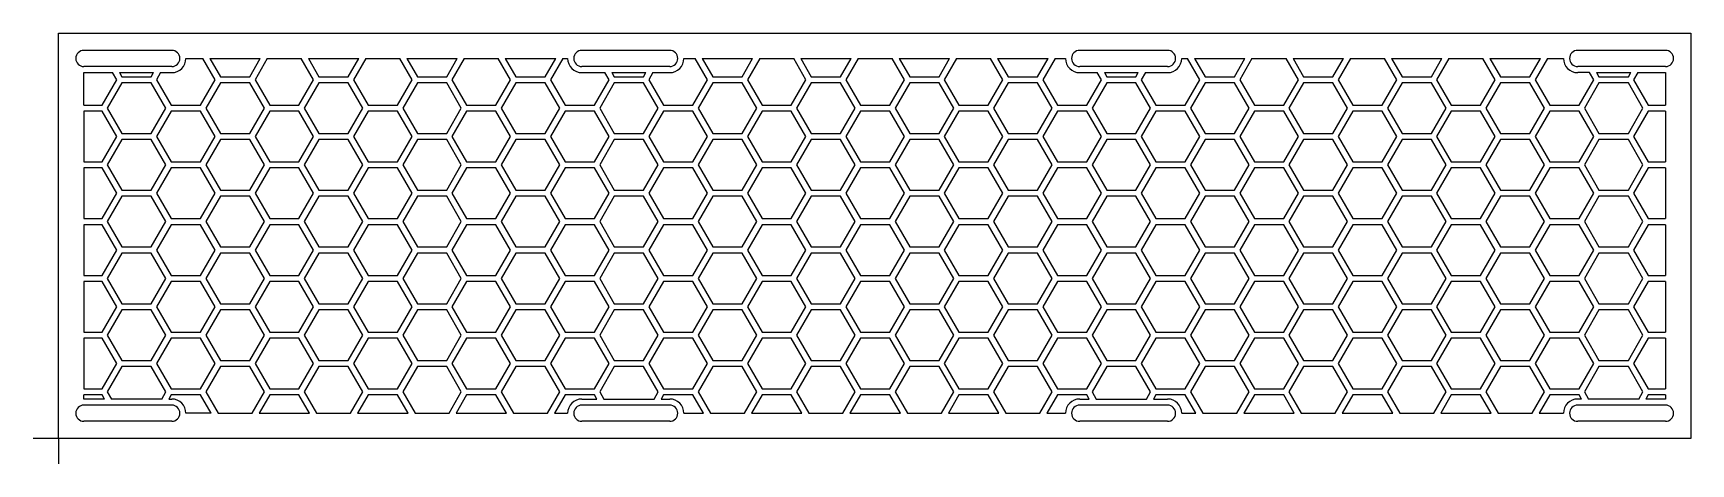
# Model space of a CAD drawing. Header units: millimetres. Extents: x -5 to 322, y -5 to 80.
import ezdxf

# ---------------------------------------------------------------- set-up
doc = ezdxf.new("R2010")
doc.units = ezdxf.units.MM
doc.header["$MEASUREMENT"] = 0
doc.layers.add('bottom', color=30, linetype='Continuous')

msp = doc.modelspace()

# ---------------------------------------------------------------- linework, layer by layer
for p, q in [((0, 80), (321.58, 80)), ((0, 0), (0, 80)), ((321.58, 80), (321.58, 0)), ((22.3, 76.6), (5, 76.6)), ((120.4, 76.6), (103.1, 76.6)), ((218.48, 76.6), (201.18, 76.6)), ((316.58, 76.6), (299.28, 76.6)), ((22.3, 73.4), (5, 73.4)), ((120.4, 73.4), (103.1, 73.4)), ((218.48, 73.4), (201.18, 73.4)), ((316.58, 73.4), (299.28, 73.4)), ((22.3, 6.6), (5, 6.6)), ((120.4, 6.6), (103.1, 6.6)), ((218.48, 6.6), (201.18, 6.6)), ((316.58, 6.6), (299.28, 6.6)), ((22.3, 3.4), (5, 3.4)), ((120.4, 3.4), (103.1, 3.4)), ((218.48, 3.4), (201.18, 3.4)), ((316.58, 3.4), (299.28, 3.4)), ((321.58, 0), (0, 0))]:
    msp.add_line(p, q)
for centre, start, end in [((5, 75), 90, 270), ((22.3, 75), 270, 90), ((103.1, 75), 90, 270), ((120.4, 75), 270, 90), ((201.18, 75), 90, 270), ((218.48, 75), 270, 90), ((299.28, 75), 90, 270), ((316.58, 75), 270, 90), ((5, 5), 90, 270), ((22.3, 5), 270, 90), ((103.1, 5), 90, 270), ((120.4, 5), 270, 90), ((201.18, 5), 90, 270), ((218.48, 5), 270, 90), ((299.28, 5), 90, 270), ((316.58, 5), 270, 90)]:
    msp.add_arc(centre, 1.6, start, end)
at = {"layer": 'bottom'}
for p, q in [((5, 65.8), (5, 72.2)), ((5, 72.2), (10.65, 72.2)), ((12.04, 72.2), (18.73, 72.2)), ((20.12, 72.2), (22.3, 72.2)), ((25.1, 75), (28.43, 75)), ((29.82, 75), (39.75, 75)), ((41.13, 75), (47.83, 75)), ((49.22, 75), (59.15, 75)), ((60.53, 75), (67.23, 75)), ((68.62, 75), (78.55, 75)), ((79.93, 75), (86.63, 75)), ((88.01, 75), (97.95, 75)), ((99.33, 75), (100.3, 75)), ((103.1, 72.2), (107.64, 72.2)), ((109.03, 72.2), (115.73, 72.2)), ((117.11, 72.2), (120.4, 72.2)), ((123.2, 75), (125.43, 75)), ((126.81, 75), (136.74, 75)), ((138.13, 75), (144.83, 75)), ((146.21, 75), (156.14, 75)), ((157.53, 75), (164.23, 75)), ((165.61, 75), (175.54, 75)), ((176.93, 75), (183.62, 75)), ((185.01, 75), (194.94, 75)), ((196.33, 75), (198.38, 75)), ((201.18, 72.2), (204.64, 72.2)), ((206.03, 72.2), (212.72, 72.2)), ((214.11, 72.2), (218.48, 72.2)), ((221.28, 75), (222.42, 75)), ((223.81, 75), (233.74, 75)), ((235.12, 75), (241.82, 75)), ((243.21, 75), (253.14, 75)), ((254.52, 75), (261.22, 75)), ((262.61, 75), (272.54, 75)), ((273.92, 75), (280.62, 75)), ((282, 75), (291.93, 75)), ((293.32, 75), (296.48, 75)), ((301.63, 72.2), (299.28, 72.2)), ((303.02, 72.2), (309.72, 72.2)), ((311.1, 72.2), (316.58, 72.2)), ((316.58, 72.2), (316.58, 65.8)), ((5, 64.6), (5, 54.6)), ((316.58, 64.6), (316.58, 54.6)), ((5, 53.4), (5, 43.4)), ((316.58, 53.4), (316.58, 43.4)), ((5, 42.2), (5, 32.2)), ((316.58, 42.2), (316.58, 32.2)), ((5, 31), (5, 21)), ((316.58, 31), (316.58, 21)), ((5, 19.8), (5, 9.8)), ((316.58, 19.8), (316.58, 9.8)), ((5, 7.8), (5, 8.6)), ((9.03, 7.8), (5, 7.8)), ((20.35, 7.8), (10.42, 7.8)), ((21.74, 7.8), (22.3, 7.8)), ((103.1, 7.8), (106.03, 7.8)), ((107.41, 7.8), (117.34, 7.8)), ((118.73, 7.8), (120.4, 7.8)), ((201.18, 7.8), (203.02, 7.8)), ((204.41, 7.8), (214.34, 7.8)), ((215.72, 7.8), (218.48, 7.8)), ((300.02, 7.8), (299.28, 7.8)), ((311.33, 7.8), (301.4, 7.8)), ((316.58, 7.8), (312.72, 7.8)), ((316.58, 8.6), (316.58, 7.8)), ((30.05, 5), (25.1, 5)), ((31.43, 5), (38.13, 5)), ((39.52, 5), (49.45, 5)), ((50.83, 5), (57.53, 5)), ((58.92, 5), (68.85, 5)), ((70.23, 5), (76.93, 5)), ((78.32, 5), (88.25, 5)), ((89.63, 5), (96.33, 5)), ((97.71, 5), (100.3, 5)), ((123.2, 5), (127.04, 5)), ((128.43, 5), (135.13, 5)), ((136.51, 5), (146.44, 5)), ((147.83, 5), (154.53, 5)), ((155.91, 5), (165.84, 5)), ((167.23, 5), (173.92, 5)), ((175.31, 5), (185.24, 5)), ((186.63, 5), (193.32, 5)), ((194.71, 5), (198.38, 5)), ((221.28, 5), (224.04, 5)), ((225.42, 5), (232.12, 5)), ((233.51, 5), (243.44, 5)), ((244.82, 5), (251.52, 5)), ((252.91, 5), (262.84, 5)), ((264.22, 5), (270.92, 5)), ((272.31, 5), (282.24, 5)), ((283.62, 5), (290.32, 5)), ((291.7, 5), (296.48, 5)), ((0, 0), (-5, 0)), ((0, 0), (0, -5))]:
    msp.add_line(p, q, dxfattribs=at)
for points in [[(5, 65.8), (8.57, 65.8), (11.46, 70.8), (10.65, 72.2)], [(12.04, 72.2), (12.5, 71.4), (18.27, 71.4), (18.73, 72.2)], [(20.12, 72.2), (19.31, 70.8), (22.2, 65.8), (27.97, 65.8), (30.86, 70.8), (28.43, 75)], [(29.82, 75), (31.9, 71.4), (37.67, 71.4), (39.75, 75)], [(41.13, 75), (38.71, 70.8), (41.6, 65.8), (47.37, 65.8), (50.26, 70.8), (47.83, 75)], [(49.22, 75), (51.3, 71.4), (57.07, 71.4), (59.15, 75)], [(60.53, 75), (58.11, 70.8), (60.99, 65.8), (66.77, 65.8), (69.66, 70.8), (67.23, 75)], [(68.62, 75), (70.69, 71.4), (76.47, 71.4), (78.55, 75)], [(79.93, 75), (77.51, 70.8), (80.39, 65.8), (86.17, 65.8), (89.05, 70.8), (86.63, 75)], [(88.01, 75), (90.09, 71.4), (95.87, 71.4), (97.95, 75)], [(99.33, 75), (96.91, 70.8), (99.79, 65.8), (105.57, 65.8), (108.45, 70.8), (107.64, 72.2)], [(109.03, 72.2), (109.49, 71.4), (115.27, 71.4), (115.73, 72.2)], [(117.11, 72.2), (116.31, 70.8), (119.19, 65.8), (124.97, 65.8), (127.85, 70.8), (125.43, 75)], [(126.81, 75), (128.89, 71.4), (134.66, 71.4), (136.74, 75)], [(138.13, 75), (135.7, 70.8), (138.59, 65.8), (144.36, 65.8), (147.25, 70.8), (144.83, 75)], [(146.21, 75), (148.29, 71.4), (154.06, 71.4), (156.14, 75)], [(157.53, 75), (155.1, 70.8), (157.99, 65.8), (163.76, 65.8), (166.65, 70.8), (164.23, 75)], [(165.61, 75), (167.69, 71.4), (173.46, 71.4), (175.54, 75)], [(176.93, 75), (174.5, 70.8), (177.39, 65.8), (183.16, 65.8), (186.05, 70.8), (183.62, 75)], [(185.01, 75), (187.09, 71.4), (192.86, 71.4), (194.94, 75)], [(196.33, 75), (193.9, 70.8), (196.79, 65.8), (202.56, 65.8), (205.45, 70.8), (204.64, 72.2)], [(206.03, 72.2), (206.49, 71.4), (212.26, 71.4), (212.72, 72.2)], [(214.11, 72.2), (213.3, 70.8), (216.19, 65.8), (221.96, 65.8), (224.85, 70.8), (222.42, 75)], [(223.81, 75), (225.89, 71.4), (231.66, 71.4), (233.74, 75)], [(235.12, 75), (232.7, 70.8), (235.59, 65.8), (241.36, 65.8), (244.25, 70.8), (241.82, 75)], [(243.21, 75), (245.29, 71.4), (251.06, 71.4), (253.14, 75)], [(254.52, 75), (252.1, 70.8), (254.98, 65.8), (260.76, 65.8), (263.64, 70.8), (261.22, 75)], [(262.61, 75), (264.68, 71.4), (270.46, 71.4), (272.54, 75)], [(273.92, 75), (271.5, 70.8), (274.38, 65.8), (280.16, 65.8), (283.04, 70.8), (280.62, 75)], [(282, 75), (284.08, 71.4), (289.86, 71.4), (291.93, 75)], [(293.32, 75), (290.9, 70.8), (293.78, 65.8), (299.56, 65.8), (302.44, 70.8), (301.63, 72.2)], [(303.02, 72.2), (303.48, 71.4), (309.26, 71.4), (309.72, 72.2)], [(311.1, 72.2), (310.29, 70.8), (313.18, 65.8), (316.58, 65.8)], [(5, 54.6), (8.57, 54.6), (11.46, 59.6), (8.57, 64.6), (5, 64.6)], [(313.18, 64.6), (310.29, 59.6), (313.18, 54.6), (316.58, 54.6)], [(316.58, 64.6), (313.18, 64.6)], [(5, 43.4), (8.57, 43.4), (11.46, 48.4), (8.57, 53.4), (5, 53.4)], [(313.18, 53.4), (310.29, 48.4), (313.18, 43.4), (316.58, 43.4)], [(316.58, 53.4), (313.18, 53.4)], [(5, 32.2), (8.57, 32.2), (11.46, 37.2), (8.57, 42.2), (5, 42.2)], [(313.18, 42.2), (310.29, 37.2), (313.18, 32.2), (316.58, 32.2)], [(316.58, 42.2), (313.18, 42.2)], [(5, 21), (8.57, 21), (11.46, 26), (8.57, 31), (5, 31)], [(313.18, 31), (310.29, 26), (313.18, 21), (316.58, 21)], [(316.58, 31), (313.18, 31)], [(5, 9.8), (8.57, 9.8), (11.46, 14.8), (8.57, 19.8), (5, 19.8)], [(313.18, 19.8), (310.29, 14.8), (313.18, 9.8), (316.58, 9.8)], [(316.58, 19.8), (313.18, 19.8)], [(12.5, 14.2), (9.61, 9.2), (10.42, 7.8)], [(20.35, 7.8), (21.16, 9.2), (18.27, 14.2), (12.5, 14.2)], [(31.9, 14.2), (29.01, 9.2), (31.43, 5)], [(38.13, 5), (40.56, 9.2), (37.67, 14.2), (31.9, 14.2)], [(51.3, 14.2), (48.41, 9.2), (50.83, 5)], [(57.53, 5), (59.96, 9.2), (57.07, 14.2), (51.3, 14.2)], [(70.69, 14.2), (67.81, 9.2), (70.23, 5)], [(76.93, 5), (79.35, 9.2), (76.47, 14.2), (70.69, 14.2)], [(90.09, 14.2), (87.21, 9.2), (89.63, 5)], [(96.33, 5), (98.75, 9.2), (95.87, 14.2), (90.09, 14.2)], [(109.49, 14.2), (106.61, 9.2), (107.41, 7.8)], [(117.34, 7.8), (118.15, 9.2), (115.27, 14.2), (109.49, 14.2)], [(128.89, 14.2), (126, 9.2), (128.43, 5)], [(135.13, 5), (137.55, 9.2), (134.66, 14.2), (128.89, 14.2)], [(148.29, 14.2), (145.4, 9.2), (147.83, 5)], [(154.53, 5), (156.95, 9.2), (154.06, 14.2), (148.29, 14.2)], [(167.69, 14.2), (164.8, 9.2), (167.23, 5)], [(173.92, 5), (176.35, 9.2), (173.46, 14.2), (167.69, 14.2)], [(187.09, 14.2), (184.2, 9.2), (186.63, 5)], [(193.32, 5), (195.75, 9.2), (192.86, 14.2), (187.09, 14.2)], [(206.49, 14.2), (203.6, 9.2), (204.41, 7.8)], [(214.34, 7.8), (215.15, 9.2), (212.26, 14.2), (206.49, 14.2)], [(225.89, 14.2), (223, 9.2), (225.42, 5)], [(232.12, 5), (234.55, 9.2), (231.66, 14.2), (225.89, 14.2)], [(245.29, 14.2), (242.4, 9.2), (244.82, 5)], [(251.52, 5), (253.95, 9.2), (251.06, 14.2), (245.29, 14.2)], [(264.68, 14.2), (261.8, 9.2), (264.22, 5)], [(270.92, 5), (273.34, 9.2), (270.46, 14.2), (264.68, 14.2)], [(284.08, 14.2), (281.2, 9.2), (283.62, 5)], [(290.32, 5), (292.74, 9.2), (289.86, 14.2), (284.08, 14.2)], [(303.48, 14.2), (300.6, 9.2), (301.4, 7.8)], [(311.33, 7.8), (312.14, 9.2), (309.26, 14.2), (303.48, 14.2)], [(9.03, 7.8), (8.57, 8.6), (5, 8.6)], [(22.2, 8.6), (21.74, 7.8)], [(30.05, 5), (27.97, 8.6), (22.2, 8.6)], [(41.6, 8.6), (39.52, 5)], [(49.45, 5), (47.37, 8.6), (41.6, 8.6)], [(60.99, 8.6), (58.92, 5)], [(68.85, 5), (66.77, 8.6), (60.99, 8.6)], [(80.39, 8.6), (78.32, 5)], [(88.25, 5), (86.17, 8.6), (80.39, 8.6)], [(99.79, 8.6), (97.71, 5)], [(106.03, 7.8), (105.57, 8.6), (99.79, 8.6)], [(119.19, 8.6), (118.73, 7.8)], [(127.04, 5), (124.97, 8.6), (119.19, 8.6)], [(138.59, 8.6), (136.51, 5)], [(146.44, 5), (144.36, 8.6), (138.59, 8.6)], [(157.99, 8.6), (155.91, 5)], [(165.84, 5), (163.76, 8.6), (157.99, 8.6)], [(177.39, 8.6), (175.31, 5)], [(185.24, 5), (183.16, 8.6), (177.39, 8.6)], [(196.79, 8.6), (194.71, 5)], [(203.02, 7.8), (202.56, 8.6), (196.79, 8.6)], [(216.19, 8.6), (215.72, 7.8)], [(224.04, 5), (221.96, 8.6), (216.19, 8.6)], [(235.59, 8.6), (233.51, 5)], [(243.44, 5), (241.36, 8.6), (235.59, 8.6)], [(254.98, 8.6), (252.91, 5)], [(262.84, 5), (260.76, 8.6), (254.98, 8.6)], [(274.38, 8.6), (272.31, 5)], [(282.24, 5), (280.16, 8.6), (274.38, 8.6)], [(293.78, 8.6), (291.7, 5)], [(300.02, 7.8), (299.56, 8.6), (293.78, 8.6)], [(313.18, 8.6), (312.72, 7.8)], [(316.58, 8.6), (313.18, 8.6)]]:
    msp.add_lwpolyline(points, dxfattribs=at)
for points in [[(12.5, 70.2), (9.61, 65.2), (12.5, 60.2), (18.27, 60.2), (21.16, 65.2), (18.27, 70.2)], [(31.9, 70.2), (29.01, 65.2), (31.9, 60.2), (37.67, 60.2), (40.56, 65.2), (37.67, 70.2)], [(51.3, 70.2), (48.41, 65.2), (51.3, 60.2), (57.07, 60.2), (59.96, 65.2), (57.07, 70.2)], [(70.69, 70.2), (67.81, 65.2), (70.69, 60.2), (76.47, 60.2), (79.35, 65.2), (76.47, 70.2)], [(90.09, 70.2), (87.21, 65.2), (90.09, 60.2), (95.87, 60.2), (98.75, 65.2), (95.87, 70.2)], [(109.49, 70.2), (106.61, 65.2), (109.49, 60.2), (115.27, 60.2), (118.15, 65.2), (115.27, 70.2)], [(128.89, 70.2), (126, 65.2), (128.89, 60.2), (134.66, 60.2), (137.55, 65.2), (134.66, 70.2)], [(148.29, 70.2), (145.4, 65.2), (148.29, 60.2), (154.06, 60.2), (156.95, 65.2), (154.06, 70.2)], [(167.69, 70.2), (164.8, 65.2), (167.69, 60.2), (173.46, 60.2), (176.35, 65.2), (173.46, 70.2)], [(187.09, 70.2), (184.2, 65.2), (187.09, 60.2), (192.86, 60.2), (195.75, 65.2), (192.86, 70.2)], [(206.49, 70.2), (203.6, 65.2), (206.49, 60.2), (212.26, 60.2), (215.15, 65.2), (212.26, 70.2)], [(225.89, 70.2), (223, 65.2), (225.89, 60.2), (231.66, 60.2), (234.55, 65.2), (231.66, 70.2)], [(245.29, 70.2), (242.4, 65.2), (245.29, 60.2), (251.06, 60.2), (253.95, 65.2), (251.06, 70.2)], [(264.68, 70.2), (261.8, 65.2), (264.68, 60.2), (270.46, 60.2), (273.34, 65.2), (270.46, 70.2)], [(284.08, 70.2), (281.2, 65.2), (284.08, 60.2), (289.86, 60.2), (292.74, 65.2), (289.86, 70.2)], [(303.48, 70.2), (300.6, 65.2), (303.48, 60.2), (309.26, 60.2), (312.14, 65.2), (309.26, 70.2)], [(22.2, 64.6), (19.31, 59.6), (22.2, 54.6), (27.97, 54.6), (30.86, 59.6), (27.97, 64.6)], [(41.6, 64.6), (38.71, 59.6), (41.6, 54.6), (47.37, 54.6), (50.26, 59.6), (47.37, 64.6)], [(60.99, 64.6), (58.11, 59.6), (60.99, 54.6), (66.77, 54.6), (69.66, 59.6), (66.77, 64.6)], [(80.39, 64.6), (77.51, 59.6), (80.39, 54.6), (86.17, 54.6), (89.05, 59.6), (86.17, 64.6)], [(99.79, 64.6), (96.91, 59.6), (99.79, 54.6), (105.57, 54.6), (108.45, 59.6), (105.57, 64.6)], [(119.19, 64.6), (116.31, 59.6), (119.19, 54.6), (124.97, 54.6), (127.85, 59.6), (124.97, 64.6)], [(138.59, 64.6), (135.7, 59.6), (138.59, 54.6), (144.36, 54.6), (147.25, 59.6), (144.36, 64.6)], [(157.99, 64.6), (155.1, 59.6), (157.99, 54.6), (163.76, 54.6), (166.65, 59.6), (163.76, 64.6)], [(177.39, 64.6), (174.5, 59.6), (177.39, 54.6), (183.16, 54.6), (186.05, 59.6), (183.16, 64.6)], [(196.79, 64.6), (193.9, 59.6), (196.79, 54.6), (202.56, 54.6), (205.45, 59.6), (202.56, 64.6)], [(216.19, 64.6), (213.3, 59.6), (216.19, 54.6), (221.96, 54.6), (224.85, 59.6), (221.96, 64.6)], [(235.59, 64.6), (232.7, 59.6), (235.59, 54.6), (241.36, 54.6), (244.25, 59.6), (241.36, 64.6)], [(254.98, 64.6), (252.1, 59.6), (254.98, 54.6), (260.76, 54.6), (263.64, 59.6), (260.76, 64.6)], [(274.38, 64.6), (271.5, 59.6), (274.38, 54.6), (280.16, 54.6), (283.04, 59.6), (280.16, 64.6)], [(293.78, 64.6), (290.9, 59.6), (293.78, 54.6), (299.56, 54.6), (302.44, 59.6), (299.56, 64.6)], [(12.5, 59), (9.61, 54), (12.5, 49), (18.27, 49), (21.16, 54), (18.27, 59)], [(31.9, 59), (29.01, 54), (31.9, 49), (37.67, 49), (40.56, 54), (37.67, 59)], [(51.3, 59), (48.41, 54), (51.3, 49), (57.07, 49), (59.96, 54), (57.07, 59)], [(70.69, 59), (67.81, 54), (70.69, 49), (76.47, 49), (79.35, 54), (76.47, 59)], [(90.09, 59), (87.21, 54), (90.09, 49), (95.87, 49), (98.75, 54), (95.87, 59)], [(109.49, 59), (106.61, 54), (109.49, 49), (115.27, 49), (118.15, 54), (115.27, 59)], [(128.89, 59), (126, 54), (128.89, 49), (134.66, 49), (137.55, 54), (134.66, 59)], [(148.29, 59), (145.4, 54), (148.29, 49), (154.06, 49), (156.95, 54), (154.06, 59)], [(167.69, 59), (164.8, 54), (167.69, 49), (173.46, 49), (176.35, 54), (173.46, 59)], [(187.09, 59), (184.2, 54), (187.09, 49), (192.86, 49), (195.75, 54), (192.86, 59)], [(206.49, 59), (203.6, 54), (206.49, 49), (212.26, 49), (215.15, 54), (212.26, 59)], [(225.89, 59), (223, 54), (225.89, 49), (231.66, 49), (234.55, 54), (231.66, 59)], [(245.29, 59), (242.4, 54), (245.29, 49), (251.06, 49), (253.95, 54), (251.06, 59)], [(264.68, 59), (261.8, 54), (264.68, 49), (270.46, 49), (273.34, 54), (270.46, 59)], [(284.08, 59), (281.2, 54), (284.08, 49), (289.86, 49), (292.74, 54), (289.86, 59)], [(303.48, 59), (300.6, 54), (303.48, 49), (309.26, 49), (312.14, 54), (309.26, 59)], [(22.2, 53.4), (19.31, 48.4), (22.2, 43.4), (27.97, 43.4), (30.86, 48.4), (27.97, 53.4)], [(41.6, 53.4), (38.71, 48.4), (41.6, 43.4), (47.37, 43.4), (50.26, 48.4), (47.37, 53.4)], [(60.99, 53.4), (58.11, 48.4), (60.99, 43.4), (66.77, 43.4), (69.66, 48.4), (66.77, 53.4)], [(80.39, 53.4), (77.51, 48.4), (80.39, 43.4), (86.17, 43.4), (89.05, 48.4), (86.17, 53.4)], [(99.79, 53.4), (96.91, 48.4), (99.79, 43.4), (105.57, 43.4), (108.45, 48.4), (105.57, 53.4)], [(119.19, 53.4), (116.31, 48.4), (119.19, 43.4), (124.97, 43.4), (127.85, 48.4), (124.97, 53.4)], [(138.59, 53.4), (135.7, 48.4), (138.59, 43.4), (144.36, 43.4), (147.25, 48.4), (144.36, 53.4)], [(157.99, 53.4), (155.1, 48.4), (157.99, 43.4), (163.76, 43.4), (166.65, 48.4), (163.76, 53.4)], [(177.39, 53.4), (174.5, 48.4), (177.39, 43.4), (183.16, 43.4), (186.05, 48.4), (183.16, 53.4)], [(196.79, 53.4), (193.9, 48.4), (196.79, 43.4), (202.56, 43.4), (205.45, 48.4), (202.56, 53.4)], [(216.19, 53.4), (213.3, 48.4), (216.19, 43.4), (221.96, 43.4), (224.85, 48.4), (221.96, 53.4)], [(235.59, 53.4), (232.7, 48.4), (235.59, 43.4), (241.36, 43.4), (244.25, 48.4), (241.36, 53.4)], [(254.98, 53.4), (252.1, 48.4), (254.98, 43.4), (260.76, 43.4), (263.64, 48.4), (260.76, 53.4)], [(274.38, 53.4), (271.5, 48.4), (274.38, 43.4), (280.16, 43.4), (283.04, 48.4), (280.16, 53.4)], [(293.78, 53.4), (290.9, 48.4), (293.78, 43.4), (299.56, 43.4), (302.44, 48.4), (299.56, 53.4)], [(12.5, 47.8), (9.61, 42.8), (12.5, 37.8), (18.27, 37.8), (21.16, 42.8), (18.27, 47.8)], [(31.9, 47.8), (29.01, 42.8), (31.9, 37.8), (37.67, 37.8), (40.56, 42.8), (37.67, 47.8)], [(51.3, 47.8), (48.41, 42.8), (51.3, 37.8), (57.07, 37.8), (59.96, 42.8), (57.07, 47.8)], [(70.69, 47.8), (67.81, 42.8), (70.69, 37.8), (76.47, 37.8), (79.35, 42.8), (76.47, 47.8)], [(90.09, 47.8), (87.21, 42.8), (90.09, 37.8), (95.87, 37.8), (98.75, 42.8), (95.87, 47.8)], [(109.49, 47.8), (106.61, 42.8), (109.49, 37.8), (115.27, 37.8), (118.15, 42.8), (115.27, 47.8)], [(128.89, 47.8), (126, 42.8), (128.89, 37.8), (134.66, 37.8), (137.55, 42.8), (134.66, 47.8)], [(148.29, 47.8), (145.4, 42.8), (148.29, 37.8), (154.06, 37.8), (156.95, 42.8), (154.06, 47.8)], [(167.69, 47.8), (164.8, 42.8), (167.69, 37.8), (173.46, 37.8), (176.35, 42.8), (173.46, 47.8)], [(187.09, 47.8), (184.2, 42.8), (187.09, 37.8), (192.86, 37.8), (195.75, 42.8), (192.86, 47.8)], [(206.49, 47.8), (203.6, 42.8), (206.49, 37.8), (212.26, 37.8), (215.15, 42.8), (212.26, 47.8)], [(225.89, 47.8), (223, 42.8), (225.89, 37.8), (231.66, 37.8), (234.55, 42.8), (231.66, 47.8)], [(245.29, 47.8), (242.4, 42.8), (245.29, 37.8), (251.06, 37.8), (253.95, 42.8), (251.06, 47.8)], [(264.68, 47.8), (261.8, 42.8), (264.68, 37.8), (270.46, 37.8), (273.34, 42.8), (270.46, 47.8)], [(284.08, 47.8), (281.2, 42.8), (284.08, 37.8), (289.86, 37.8), (292.74, 42.8), (289.86, 47.8)], [(303.48, 47.8), (300.6, 42.8), (303.48, 37.8), (309.26, 37.8), (312.14, 42.8), (309.26, 47.8)], [(22.2, 42.2), (19.31, 37.2), (22.2, 32.2), (27.97, 32.2), (30.86, 37.2), (27.97, 42.2)], [(41.6, 42.2), (38.71, 37.2), (41.6, 32.2), (47.37, 32.2), (50.26, 37.2), (47.37, 42.2)], [(60.99, 42.2), (58.11, 37.2), (60.99, 32.2), (66.77, 32.2), (69.66, 37.2), (66.77, 42.2)], [(80.39, 42.2), (77.51, 37.2), (80.39, 32.2), (86.17, 32.2), (89.05, 37.2), (86.17, 42.2)], [(99.79, 42.2), (96.91, 37.2), (99.79, 32.2), (105.57, 32.2), (108.45, 37.2), (105.57, 42.2)], [(119.19, 42.2), (116.31, 37.2), (119.19, 32.2), (124.97, 32.2), (127.85, 37.2), (124.97, 42.2)], [(138.59, 42.2), (135.7, 37.2), (138.59, 32.2), (144.36, 32.2), (147.25, 37.2), (144.36, 42.2)], [(157.99, 42.2), (155.1, 37.2), (157.99, 32.2), (163.76, 32.2), (166.65, 37.2), (163.76, 42.2)], [(177.39, 42.2), (174.5, 37.2), (177.39, 32.2), (183.16, 32.2), (186.05, 37.2), (183.16, 42.2)], [(196.79, 42.2), (193.9, 37.2), (196.79, 32.2), (202.56, 32.2), (205.45, 37.2), (202.56, 42.2)], [(216.19, 42.2), (213.3, 37.2), (216.19, 32.2), (221.96, 32.2), (224.85, 37.2), (221.96, 42.2)], [(235.59, 42.2), (232.7, 37.2), (235.59, 32.2), (241.36, 32.2), (244.25, 37.2), (241.36, 42.2)], [(254.98, 42.2), (252.1, 37.2), (254.98, 32.2), (260.76, 32.2), (263.64, 37.2), (260.76, 42.2)], [(274.38, 42.2), (271.5, 37.2), (274.38, 32.2), (280.16, 32.2), (283.04, 37.2), (280.16, 42.2)], [(293.78, 42.2), (290.9, 37.2), (293.78, 32.2), (299.56, 32.2), (302.44, 37.2), (299.56, 42.2)], [(12.5, 36.6), (9.61, 31.6), (12.5, 26.6), (18.27, 26.6), (21.16, 31.6), (18.27, 36.6)], [(31.9, 36.6), (29.01, 31.6), (31.9, 26.6), (37.67, 26.6), (40.56, 31.6), (37.67, 36.6)], [(51.3, 36.6), (48.41, 31.6), (51.3, 26.6), (57.07, 26.6), (59.96, 31.6), (57.07, 36.6)], [(70.69, 36.6), (67.81, 31.6), (70.69, 26.6), (76.47, 26.6), (79.35, 31.6), (76.47, 36.6)], [(90.09, 36.6), (87.21, 31.6), (90.09, 26.6), (95.87, 26.6), (98.75, 31.6), (95.87, 36.6)], [(109.49, 36.6), (106.61, 31.6), (109.49, 26.6), (115.27, 26.6), (118.15, 31.6), (115.27, 36.6)], [(128.89, 36.6), (126, 31.6), (128.89, 26.6), (134.66, 26.6), (137.55, 31.6), (134.66, 36.6)], [(148.29, 36.6), (145.4, 31.6), (148.29, 26.6), (154.06, 26.6), (156.95, 31.6), (154.06, 36.6)], [(167.69, 36.6), (164.8, 31.6), (167.69, 26.6), (173.46, 26.6), (176.35, 31.6), (173.46, 36.6)], [(187.09, 36.6), (184.2, 31.6), (187.09, 26.6), (192.86, 26.6), (195.75, 31.6), (192.86, 36.6)], [(206.49, 36.6), (203.6, 31.6), (206.49, 26.6), (212.26, 26.6), (215.15, 31.6), (212.26, 36.6)], [(225.89, 36.6), (223, 31.6), (225.89, 26.6), (231.66, 26.6), (234.55, 31.6), (231.66, 36.6)], [(245.29, 36.6), (242.4, 31.6), (245.29, 26.6), (251.06, 26.6), (253.95, 31.6), (251.06, 36.6)], [(264.68, 36.6), (261.8, 31.6), (264.68, 26.6), (270.46, 26.6), (273.34, 31.6), (270.46, 36.6)], [(284.08, 36.6), (281.2, 31.6), (284.08, 26.6), (289.86, 26.6), (292.74, 31.6), (289.86, 36.6)], [(303.48, 36.6), (300.6, 31.6), (303.48, 26.6), (309.26, 26.6), (312.14, 31.6), (309.26, 36.6)], [(22.2, 31), (19.31, 26), (22.2, 21), (27.97, 21), (30.86, 26), (27.97, 31)], [(41.6, 31), (38.71, 26), (41.6, 21), (47.37, 21), (50.26, 26), (47.37, 31)], [(60.99, 31), (58.11, 26), (60.99, 21), (66.77, 21), (69.66, 26), (66.77, 31)], [(80.39, 31), (77.51, 26), (80.39, 21), (86.17, 21), (89.05, 26), (86.17, 31)], [(99.79, 31), (96.91, 26), (99.79, 21), (105.57, 21), (108.45, 26), (105.57, 31)], [(119.19, 31), (116.31, 26), (119.19, 21), (124.97, 21), (127.85, 26), (124.97, 31)], [(138.59, 31), (135.7, 26), (138.59, 21), (144.36, 21), (147.25, 26), (144.36, 31)], [(157.99, 31), (155.1, 26), (157.99, 21), (163.76, 21), (166.65, 26), (163.76, 31)], [(177.39, 31), (174.5, 26), (177.39, 21), (183.16, 21), (186.05, 26), (183.16, 31)], [(196.79, 31), (193.9, 26), (196.79, 21), (202.56, 21), (205.45, 26), (202.56, 31)], [(216.19, 31), (213.3, 26), (216.19, 21), (221.96, 21), (224.85, 26), (221.96, 31)], [(235.59, 31), (232.7, 26), (235.59, 21), (241.36, 21), (244.25, 26), (241.36, 31)], [(254.98, 31), (252.1, 26), (254.98, 21), (260.76, 21), (263.64, 26), (260.76, 31)], [(274.38, 31), (271.5, 26), (274.38, 21), (280.16, 21), (283.04, 26), (280.16, 31)], [(293.78, 31), (290.9, 26), (293.78, 21), (299.56, 21), (302.44, 26), (299.56, 31)], [(12.5, 25.4), (9.61, 20.4), (12.5, 15.4), (18.27, 15.4), (21.16, 20.4), (18.27, 25.4)], [(31.9, 25.4), (29.01, 20.4), (31.9, 15.4), (37.67, 15.4), (40.56, 20.4), (37.67, 25.4)], [(51.3, 25.4), (48.41, 20.4), (51.3, 15.4), (57.07, 15.4), (59.96, 20.4), (57.07, 25.4)], [(70.69, 25.4), (67.81, 20.4), (70.69, 15.4), (76.47, 15.4), (79.35, 20.4), (76.47, 25.4)], [(90.09, 25.4), (87.21, 20.4), (90.09, 15.4), (95.87, 15.4), (98.75, 20.4), (95.87, 25.4)], [(109.49, 25.4), (106.61, 20.4), (109.49, 15.4), (115.27, 15.4), (118.15, 20.4), (115.27, 25.4)], [(128.89, 25.4), (126, 20.4), (128.89, 15.4), (134.66, 15.4), (137.55, 20.4), (134.66, 25.4)], [(148.29, 25.4), (145.4, 20.4), (148.29, 15.4), (154.06, 15.4), (156.95, 20.4), (154.06, 25.4)], [(167.69, 25.4), (164.8, 20.4), (167.69, 15.4), (173.46, 15.4), (176.35, 20.4), (173.46, 25.4)], [(187.09, 25.4), (184.2, 20.4), (187.09, 15.4), (192.86, 15.4), (195.75, 20.4), (192.86, 25.4)], [(206.49, 25.4), (203.6, 20.4), (206.49, 15.4), (212.26, 15.4), (215.15, 20.4), (212.26, 25.4)], [(225.89, 25.4), (223, 20.4), (225.89, 15.4), (231.66, 15.4), (234.55, 20.4), (231.66, 25.4)], [(245.29, 25.4), (242.4, 20.4), (245.29, 15.4), (251.06, 15.4), (253.95, 20.4), (251.06, 25.4)], [(264.68, 25.4), (261.8, 20.4), (264.68, 15.4), (270.46, 15.4), (273.34, 20.4), (270.46, 25.4)], [(284.08, 25.4), (281.2, 20.4), (284.08, 15.4), (289.86, 15.4), (292.74, 20.4), (289.86, 25.4)], [(303.48, 25.4), (300.6, 20.4), (303.48, 15.4), (309.26, 15.4), (312.14, 20.4), (309.26, 25.4)], [(22.2, 19.8), (19.31, 14.8), (22.2, 9.8), (27.97, 9.8), (30.86, 14.8), (27.97, 19.8)], [(41.6, 19.8), (38.71, 14.8), (41.6, 9.8), (47.37, 9.8), (50.26, 14.8), (47.37, 19.8)], [(60.99, 19.8), (58.11, 14.8), (60.99, 9.8), (66.77, 9.8), (69.66, 14.8), (66.77, 19.8)], [(80.39, 19.8), (77.51, 14.8), (80.39, 9.8), (86.17, 9.8), (89.05, 14.8), (86.17, 19.8)], [(99.79, 19.8), (96.91, 14.8), (99.79, 9.8), (105.57, 9.8), (108.45, 14.8), (105.57, 19.8)], [(119.19, 19.8), (116.31, 14.8), (119.19, 9.8), (124.97, 9.8), (127.85, 14.8), (124.97, 19.8)], [(138.59, 19.8), (135.7, 14.8), (138.59, 9.8), (144.36, 9.8), (147.25, 14.8), (144.36, 19.8)], [(157.99, 19.8), (155.1, 14.8), (157.99, 9.8), (163.76, 9.8), (166.65, 14.8), (163.76, 19.8)], [(177.39, 19.8), (174.5, 14.8), (177.39, 9.8), (183.16, 9.8), (186.05, 14.8), (183.16, 19.8)], [(196.79, 19.8), (193.9, 14.8), (196.79, 9.8), (202.56, 9.8), (205.45, 14.8), (202.56, 19.8)], [(216.19, 19.8), (213.3, 14.8), (216.19, 9.8), (221.96, 9.8), (224.85, 14.8), (221.96, 19.8)], [(235.59, 19.8), (232.7, 14.8), (235.59, 9.8), (241.36, 9.8), (244.25, 14.8), (241.36, 19.8)], [(254.98, 19.8), (252.1, 14.8), (254.98, 9.8), (260.76, 9.8), (263.64, 14.8), (260.76, 19.8)], [(274.38, 19.8), (271.5, 14.8), (274.38, 9.8), (280.16, 9.8), (283.04, 14.8), (280.16, 19.8)], [(293.78, 19.8), (290.9, 14.8), (293.78, 9.8), (299.56, 9.8), (302.44, 14.8), (299.56, 19.8)]]:
    msp.add_lwpolyline(points, close=True, dxfattribs=at)
for centre, start, end in [((22.3, 75), 270, 0), ((103.1, 75), 180, 270), ((120.4, 75), 270, 0), ((201.18, 75), 180, 270), ((218.48, 75), 270, 0), ((299.28, 75), 180, 270), ((22.3, 5), 360, 90), ((103.1, 5), 90, 180), ((120.4, 5), 360, 90), ((201.18, 5), 90, 180), ((218.48, 5), 0, 90), ((299.28, 5), 90, 180)]:
    msp.add_arc(centre, 2.8, start, end, dxfattribs=at)

doc.saveas('drawing.dxf')
